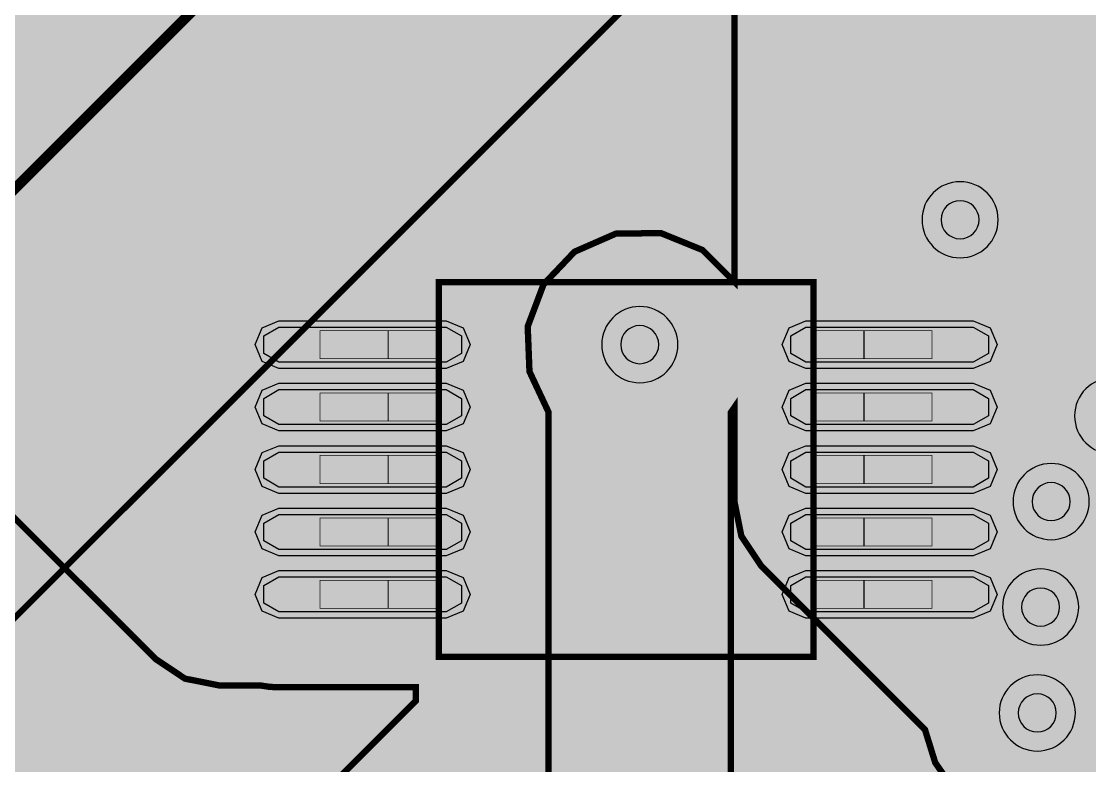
# Model space of a CAD drawing. Header units: millimetres. Extents: x -13 to 123, y -4 to 75.
# Drawn here: x 50.35 to 58.9, y 47.65 to 53.61 of the extents above; entities that cross this region are included whole.
import ezdxf

# ---------------------------------------------------------------- set-up
doc = ezdxf.new("R2010")
doc.units = ezdxf.units.MM
doc.header["$MEASUREMENT"] = 0
for name, color, linetype, true_color in [('Bottom-Layer', 7, 'Continuous', 0x0000ff), ('Component-Marking-Layer', 7, 'Continuous', 0x66ffcc), ('Component-Shape-Layer', 7, 'Continuous', 0x00cccc), ('Document-Layer', 7, 'Continuous', 0xffffff), ('Hole-Layer', 7, 'Continuous', 0x222222), ('Multi-Layer', 7, 'Continuous', 0xc0c0c0), ('Pin-Floating-Layer', 7, 'Continuous', 0xff99ff), ('Pin-Soldering-Layer', 7, 'Continuous', 0xcc9999), ('Top-Layer', 7, 'Continuous', 0xff0000), ('Top-Paste-Mask-Layer', 7, 'Continuous', 0x808080), ('Top-Solder-Mask-Layer', 7, 'Continuous', 0x800080)]:
    doc.layers.add(name, color=color, linetype=linetype, true_color=true_color)

msp = doc.modelspace()

# ---------------------------------------------------------------- hatches: boundary and pattern name
at = {"layer": 'Bottom-Layer'}
for points in [[(0.6041, 7), (0.6041, 61.8857), (0.9863, 61.414), (1.4871, 61.0711), (2.065, 60.8854), (2.6719, 60.8724), (3.2572, 61.0332), (3.7723, 61.3544), (4.1742, 61.8092), (4.4296, 62.3599), (4.5171, 62.9606), (4.4296, 63.5612), (4.1742, 64.1119), (3.7723, 64.5667), (3.2572, 64.8879), (2.6719, 65.0487), (2.065, 65.0357), (1.4871, 64.85), (0.9863, 64.5071), (0.6041, 64.0355), (0.6041, 68.0001), (0.6886, 68.8577), (0.9388, 69.6824), (1.345, 70.4423), (1.8917, 71.1085), (2.5578, 71.6552), (3.3178, 72.0614), (4.1424, 72.3115), (5, 72.396), (112.5002, 72.396), (113.3578, 72.3115), (114.1825, 72.0614), (114.9424, 71.6552), (115.6086, 71.1085), (116.1553, 70.4423), (116.5615, 69.6824), (116.8116, 68.8577), (116.8961, 68.0001), (116.8961, 7), (116.8116, 6.1424), (116.5615, 5.3178), (116.1553, 4.5578), (115.6086, 3.8917), (114.9424, 3.345), (114.1825, 2.9388), (113.3578, 2.6886), (112.5002, 2.6041), (5, 2.6041), (4.1424, 2.6886), (3.3178, 2.9388), (2.5578, 3.345), (1.8917, 3.8917), (1.345, 4.5578), (0.9388, 5.3178), (0.6886, 6.1424)], [(7.2718, 21.9008), (6.9597, 21.7353), (6.7343, 21.4634), (6.6294, 21.1261), (6.6611, 20.7744), (6.8244, 20.4612), (7.0948, 20.2339), (7.4313, 20.1268), (7.7833, 20.156), (8.6888, 20.156), (8.6888, 19.1622), (8.6691, 18.7461), (8.8371, 18.3649), (9.1574, 18.0986), (9.5629, 18.0032), (9.9684, 18.0986), (10.2887, 18.3649), (10.4567, 18.7461), (10.437, 19.1622), (10.437, 19.4467), (15.9833, 13.9005), (16.3415, 13.6611), (16.764, 13.5771), (16.8656, 13.5771), (17.2838, 13.6593), (17.6397, 13.8938), (17.8802, 14.2456), (17.9696, 14.6623), (17.8945, 15.0818), (17.6662, 15.4417), (17.3186, 15.6882), (11.6235, 21.3833), (11.5156, 21.702), (11.3167, 21.9735), (10.005, 23.2852), (9.6468, 23.5245), (9.2242, 23.6086), (8.687, 23.6086), (7.4846, 24.8109), (7.4846, 28.5235), (14.1774, 21.8308), (14.5356, 21.5914), (14.9581, 21.5074), (15.3806, 21.5914), (15.7389, 21.8308), (15.9782, 22.189), (16.0623, 22.6115), (15.9782, 23.0341), (15.7389, 23.3923), (10.2968, 28.8343), (10.7086, 28.9859), (11.0534, 29.2572), (11.2977, 29.6217), (11.4176, 30.0438), (11.5777, 29.6036), (11.8992, 29.2629), (12.3293, 29.0773), (12.7977, 29.0773), (13.2278, 29.2629), (13.5492, 29.6036), (13.7094, 30.0438), (13.8636, 29.5526), (14.1844, 29.15), (14.6289, 28.8901), (15.1371, 28.8078), (15.6408, 28.9143), (16.0722, 29.1951), (16.3735, 29.6126), (16.6829, 29.1874), (17.127, 28.9059), (17.6435, 28.8074), (18.16, 28.9059), (18.6041, 29.1874), (18.9135, 29.6126), (19.2229, 29.1874), (19.667, 28.9059), (20.1835, 28.8074), (20.7, 28.9059), (21.1441, 29.1874), (21.4535, 29.6126), (21.7629, 29.1874), (22.207, 28.9059), (22.7235, 28.8074), (23.24, 28.9059), (23.6841, 29.1874), (23.9935, 29.6126), (24.2629, 29.2265), (24.6447, 28.9511), (25.0961, 28.8174), (33.7629, 20.1507), (33.4689, 19.8855), (33.2874, 19.5337), (33.2417, 19.1405), (33.3376, 18.7564), (33.5628, 18.4308), (43.5041, 8.4895), (43.8623, 8.2501), (44.2848, 8.1661), (44.9475, 8.1661), (44.7464, 7.8036), (44.6931, 7.3925), (44.7953, 6.9907), (45.0383, 6.6549), (45.3881, 6.4324), (45.7953, 6.3546), (80.7954, 6.3546), (81.2179, 6.4386), (81.5761, 6.678), (88.5761, 13.678), (88.8155, 14.0362), (88.8995, 14.4587), (88.8995, 14.8339), (99.0555, 24.9898), (99.0555, 21.2688), (99.1395, 20.8463), (99.3789, 20.4881), (99.7371, 20.2487), (100.1596, 20.1647), (100.5822, 20.2487), (100.9404, 20.4881), (101.1797, 20.8463), (101.2638, 21.2688), (101.2638, 27.2688), (101.1797, 27.6914), (100.9404, 28.0496), (100.1542, 28.8357), (100.2503, 28.8273), (100.3468, 28.8251), (101.8329, 27.339), (101.8329, 9.5113), (101.9131, 9.1079), (102.1416, 8.7659), (102.4836, 8.5374), (102.887, 8.4572), (103.2904, 8.5374), (103.6324, 8.7659), (103.8609, 9.1079), (103.9412, 9.5113), (103.9412, 27.7756), (103.8609, 28.179), (103.6324, 28.521), (103.2651, 28.8883), (103.7269, 29.1192), (104.0834, 29.4926), (104.4638, 29.1019), (104.9585, 28.8725), (105.5025, 28.8345), (106.0242, 28.993), (106.4552, 29.3271), (106.7388, 29.7929), (106.8376, 30.3292), (106.7388, 30.8654), (106.4552, 31.3312), (106.0242, 31.6653), (105.5025, 31.8238), (104.9585, 31.7858), (104.4638, 31.5564), (104.0834, 31.1657), (103.7485, 31.5229), (103.3166, 31.7536), (102.8335, 31.8333), (102.3503, 31.7536), (101.9184, 31.523), (101.5834, 31.1659), (101.2858, 31.4935), (100.9056, 31.7202), (100.476, 31.8265), (100.0339, 31.8032), (99.6179, 31.6522), (99.2638, 31.3866), (99.2638, 34.4923), (103.1044, 38.3329), (103.5423, 38.4601), (103.9164, 38.7208), (104.1871, 39.0876), (104.4655, 38.7135), (104.8509, 38.4512), (105.301, 38.3296), (105.7661, 38.362), (106.195, 38.5449), (106.5403, 38.8582), (106.7639, 39.2673), (106.8414, 39.7271), (106.7639, 40.1868), (106.5403, 40.5959), (106.195, 40.9092), (105.7661, 41.0922), (105.301, 41.1246), (104.8509, 41.003), (104.4655, 40.7406), (104.1871, 40.3666), (103.8755, 40.7715), (103.4397, 41.0382), (102.9372, 41.1312), (102.4348, 41.0383), (101.9988, 40.7717), (101.6871, 40.3668), (101.3755, 40.7717), (100.9395, 41.0383), (100.4371, 41.1312), (99.9346, 41.0382), (99.4988, 40.7715), (99.1871, 40.3666), (98.8755, 40.7716), (98.4396, 41.0382), (97.9371, 41.1312), (97.4346, 41.0382), (96.9987, 40.7716), (96.687, 40.3666), (96.4093, 40.7401), (96.0247, 41.0023), (95.5755, 41.1244), (95.1111, 41.0929), (94.6825, 40.9113), (94.3369, 40.5996), (94.2344, 40.8701), (94.0179, 41.062), (93.7371, 41.1312), (92.1371, 41.1312), (91.8361, 41.0509), (91.6151, 40.8312), (90.7036, 40.8312), (93.9041, 44.0317), (111.1322, 44.0317), (111.5548, 44.1158), (111.913, 44.3551), (112.802, 45.2441), (113.0413, 45.6024), (113.1254, 46.0249), (113.1254, 53.7344), (113.7056, 53.5076), (114.3268, 53.4606), (114.9345, 53.5975), (115.4755, 53.9064), (115.9024, 54.3602), (116.1777, 54.9191), (116.2772, 55.534), (116.1923, 56.1512), (115.9305, 56.7165), (115.5146, 57.1803), (114.9811, 57.502), (114.3768, 57.6534), (113.7546, 57.6212), (113.1692, 57.4082), (113.1692, 62.4374), (113.0851, 62.86), (112.8458, 63.2182), (112.1387, 63.9253), (111.7805, 64.1646), (111.3579, 64.2487), (110.9354, 64.1646), (110.5772, 63.9253), (110.3378, 63.5671), (110.2538, 63.1445), (110.3378, 62.722), (110.5772, 62.3638), (110.9609, 61.9801), (110.9609, 56.7584), (110.9281, 56.606), (110.9171, 56.4505), (110.9171, 46.4822), (110.6749, 46.24), (96.057, 46.24), (96.1956, 46.6684), (96.1516, 47.1164), (95.9325, 47.5097), (95.5745, 47.7828), (95.1374, 47.8903), (94.6936, 47.8144), (94.317, 47.5676), (88.7836, 42.0342), (84.2566, 42.0342), (83.834, 41.9502), (83.4758, 41.7108), (72.9992, 31.2342), (56.2357, 31.2342), (55.8132, 31.1501), (55.455, 30.9108), (55.2156, 30.5526), (55.1316, 30.13), (55.2156, 29.7075), (55.455, 29.3493), (55.8132, 29.11), (56.2357, 29.0259), (72.4922, 29.0259), (61.5328, 18.0665), (61.2943, 17.7103), (61.2094, 17.2902), (61.291, 16.8693), (61.5267, 16.5112), (52.9298, 16.5112), (52.5073, 16.4272), (52.1491, 16.1878), (51.9097, 15.8296), (51.8257, 15.4071), (51.9097, 14.9846), (52.1491, 14.6264), (52.5073, 14.387), (52.9298, 14.303), (68.9299, 14.303), (69.3524, 14.387), (69.7106, 14.6264), (70.7541, 15.6698), (70.9894, 15.3039), (71.3477, 15.0573), (71.7736, 14.9682), (72.2008, 15.0506), (72.563, 15.2916), (76.3161, 19.0447), (76.5161, 18.7989), (76.7778, 18.62), (77.0794, 18.5228), (83.4829, 12.1194), (83.5937, 12.0225), (83.7163, 11.9412), (80.338, 8.5629), (72.2565, 8.5629), (75.1831, 11.4895), (75.4224, 11.8477), (75.5065, 12.2702), (75.4224, 12.6928), (75.1831, 13.051), (74.8249, 13.2903), (74.4023, 13.3744), (73.9798, 13.2903), (73.6216, 13.051), (70.945, 10.3744), (64.9835, 10.3744), (65.0145, 10.402), (65.0443, 10.4308), (66.0443, 11.4308), (66.2837, 11.789), (66.3677, 12.2115), (66.2837, 12.634), (66.0443, 12.9923), (65.6861, 13.2316), (65.2636, 13.3157), (64.8411, 13.2316), (64.4829, 12.9923), (63.8062, 12.3156), (57.6062, 12.3156), (57.73, 12.7488), (57.6705, 13.1955), (57.4375, 13.5811), (57.0699, 13.8416), (56.6288, 13.9335), (50.723, 13.9335), (37.077, 27.5795), (37.2892, 27.9337), (37.3228, 28.3452), (37.1709, 28.7291), (36.865, 29.0063), (36.5275, 29.3438), (36.6181, 29.4736), (36.6935, 29.6126), (37.0029, 29.1874), (37.447, 28.9059), (37.9635, 28.8074), (38.4801, 28.9059), (38.9242, 29.1874), (39.2335, 29.6126), (39.4906, 29.2392), (39.8532, 28.9671), (40.2837, 28.8247), (40.7371, 28.827), (41.1661, 28.9736), (41.3252, 28.6543), (41.5949, 28.4208), (41.9337, 28.3091), (42.2894, 28.3363), (42.6073, 28.4983), (42.8383, 28.7701), (42.8846, 28.8164), (43.3759, 28.8473), (43.8263, 29.0458), (44.1805, 29.3876), (44.273, 29.1012), (44.4921, 28.895), (44.7835, 28.82), (45.4136, 28.82), (51.8028, 22.4308), (52.161, 22.1914), (52.5836, 22.1074), (53.0061, 22.1914), (53.3643, 22.4308), (53.6037, 22.789), (53.6877, 23.2115), (53.6037, 23.6341), (53.3643, 23.9923), (46.9877, 30.3689), (46.9877, 30.999), (46.9067, 31.301), (46.6856, 31.5222), (46.3835, 31.6031), (44.7835, 31.6031), (44.4921, 31.5281), (44.273, 31.3219), (44.1805, 31.0355), (44.0518, 31.1888), (43.9026, 31.3223), (43.9026, 32.8347), (43.8185, 33.2572), (43.5792, 33.6154), (43.221, 33.8548), (42.7984, 33.9388), (42.3759, 33.8548), (42.0177, 33.6154), (41.7783, 33.2572), (41.6943, 32.8347), (41.6943, 30.9557), (41.3591, 31.3249), (40.916, 31.5538), (40.4208, 31.6133), (39.9361, 31.4959), (39.523, 31.2166), (39.2335, 30.8105), (39.0124, 31.1451), (38.7056, 31.4036), (38.3382, 31.5648), (42.5726, 35.7991), (42.7804, 36.0881), (42.8855, 36.4281), (58.1594, 21.1542), (58.1594, 20.6115), (58.2435, 20.189), (58.4828, 19.8308), (58.841, 19.5914), (59.2636, 19.5074), (59.6861, 19.5914), (60.0443, 19.8308), (60.2837, 20.189), (60.3677, 20.6115), (60.3677, 21.6115), (60.2837, 22.0341), (60.0443, 22.3923), (57.8208, 24.6158), (58.1574, 24.8654), (58.3769, 25.2224), (58.4475, 25.6355), (58.359, 26.0451), (58.1243, 26.3923), (45.2034, 39.3132), (45.4241, 39.4202), (45.6157, 39.5733), (46.4913, 40.4489), (46.6387, 40.0835), (46.9049, 39.7931), (47.2561, 39.6147), (47.6476, 39.5709), (48.0296, 39.6674), (48.3533, 39.8918), (49.3533, 40.8918), (49.5927, 41.25), (49.6767, 41.6725), (49.6767, 48.2152), (56.0561, 54.5945), (56.0561, 51.5218), (55.8011, 51.7768), (55.4671, 51.9126), (55.1065, 51.9079), (54.7762, 51.7633), (54.528, 51.5018), (54.401, 51.1643), (54.4152, 50.804), (54.5684, 50.4775), (54.5684, 39.3216), (53.7822, 38.5355), (53.6239, 38.2986), (53.5684, 38.0192), (53.5684, 37.5609), (53.4125, 37.2228), (53.4051, 36.8506), (53.5476, 36.5067), (53.816, 36.2487), (54.1653, 36.1199), (57.7822, 32.5029), (58.0191, 32.3446), (58.2985, 32.289), (63.2985, 32.289), (63.5779, 32.3446), (63.8148, 32.5029), (74.8149, 43.5029), (74.9731, 43.7398), (75.0287, 44.0192), (75.0287, 50.0192), (74.9731, 50.2986), (74.8149, 50.5355), (72.8148, 52.5355), (72.578, 52.6938), (72.2986, 52.7494), (69.8402, 52.7494), (69.5322, 52.8978), (69.1912, 52.922), (68.8653, 52.8185), (68.6007, 52.6019), (68.4348, 52.303), (68.3911, 51.9639), (68.4757, 51.6326), (68.6767, 51.356), (68.6282, 51.3266), (68.5816, 51.2942), (67.0301, 51.2942), (66.7507, 51.2387), (66.5138, 51.0804), (65.5646, 50.1311), (65.2755, 50.0369), (65.0337, 49.8526), (64.8661, 49.599), (64.7916, 49.3042), (64.8184, 49.0014), (64.9435, 48.7243), (64.8158, 48.5975), (64.7157, 48.448), (64.4563, 48.6754), (64.1308, 48.7898), (62.8968, 50.0237), (62.7669, 50.3749), (62.5064, 50.6438), (62.1596, 50.785), (61.7854, 50.7745), (61.4471, 50.614), (61.2022, 50.3308), (61.0921, 49.9729), (60.8088, 49.7281), (60.6482, 49.3898), (60.6376, 49.0154), (60.7788, 48.6686), (61.0478, 48.4081), (61.399, 48.2781), (63.016, 46.6611), (63.2528, 46.5028), (63.5322, 46.4473), (70.6266, 46.4473), (70.906, 46.5028), (71.1429, 46.6611), (73.3835, 48.9018), (73.4772, 48.9207), (73.5684, 48.9494), (73.5684, 44.3216), (63.8718, 34.625), (63.7805, 34.7752), (63.6665, 34.9089), (62.8875, 35.6879), (62.5293, 35.9273), (62.1068, 36.0113), (58.0919, 36.0113), (57.4153, 36.6879), (57.0256, 36.9398), (56.5667, 37.0092), (56.1199, 36.884), (55.764, 36.5863), (55.1978, 37.1524), (55.1384, 37.3671), (55.0287, 37.5609), (55.0287, 37.7167), (55.6009, 38.289), (57.9703, 38.289), (58.153, 38.3123), (58.3241, 38.3805), (58.676, 38.4895), (58.9557, 38.7293), (59.1174, 39.0603), (59.1344, 39.4283), (59.004, 39.7728), (58.7475, 40.0373), (58.4072, 40.1784), (58.0388, 40.1728), (57.703, 40.0215), (57.4547, 39.7493), (56.0287, 39.7493), (56.0287, 50.4775), (56.0426, 50.4969), (56.0561, 50.5166), (56.0561, 49.7652), (56.1117, 49.4858), (56.2699, 49.2489), (57.5821, 47.9367), (57.6639, 47.6724), (57.8214, 47.4448), (58.04, 47.2752), (58.2996, 47.1792), (58.2996, 46.4662), (58.2151, 46.1161), (58.2733, 45.7606), (58.4649, 45.4556), (58.7599, 45.249), (59.112, 45.1731), (59.112, 43.8011), (59.1676, 43.5217), (59.3258, 43.2848), (60.9428, 41.6678), (61.0861, 41.2961), (61.3747, 41.0213), (61.753, 40.8963), (62.1484, 40.9451), (62.485, 41.1582), (62.6981, 41.4948), (62.7469, 41.8902), (62.6219, 42.2685), (62.3471, 42.5571), (61.9754, 42.7004), (60.5723, 44.1035), (60.5723, 52.071), (60.8421, 52.071), (61.1215, 52.1265), (61.3584, 52.2848), (66.4286, 57.355), (66.8968, 57.298), (67.3597, 57.3888), (67.7716, 57.6186), (68.0922, 57.9646), (68.4655, 57.5789), (68.9505, 57.3489), (69.4853, 57.3038), (70.002, 57.4494), (70.4346, 57.7671), (70.7281, 58.2164), (70.9936, 57.8722), (71.3604, 57.6389), (71.7847, 57.5443), (72.2159, 57.5998), (72.6025, 57.7987), (72.8982, 58.1173), (73.0679, 58.5176), (73.0912, 58.9517), (72.9654, 59.3678), (72.7055, 59.7163), (76.7113, 59.7163), (76.8452, 59.7244), (76.9771, 59.7488), (76.7365, 59.3285), (76.6419, 58.8536), (76.7032, 58.3732), (76.9138, 57.9372), (77.2521, 57.5908), (77.683, 57.3697), (78.1617, 57.2971), (78.6388, 57.3803), (79.0646, 57.6107), (79.3952, 57.9646), (79.7685, 57.5789), (80.2535, 57.3489), (80.7883, 57.3038), (81.305, 57.4494), (81.7376, 57.7671), (82.0311, 58.2164), (82.2633, 57.9038), (82.5799, 57.6771), (82.9507, 57.5581), (83.3401, 57.5582), (83.7108, 57.6773), (84.0274, 57.9041), (84.2594, 58.2168), (84.3847, 58.5855), (94.6969, 48.2734), (95.0551, 48.034), (95.4776, 47.95), (98.7113, 47.95), (99.1339, 48.034), (99.4921, 48.2734), (100.7698, 49.5511), (101.1874, 49.6273), (101.5671, 49.8171), (101.8786, 50.1055), (102.0972, 50.4694), (102.3933, 50.0981), (102.8059, 49.863), (103.2763, 49.7976), (103.7374, 49.9113), (104.1236, 50.1878), (104.3797, 50.5877), (104.4693, 51.0541), (104.3797, 51.5205), (104.1236, 51.9204), (103.7374, 52.1969), (103.2763, 52.3106), (102.8059, 52.2452), (102.3933, 52.0101), (102.0972, 51.6388), (101.8036, 52.0882), (101.371, 52.4059), (100.8544, 52.5514), (100.3195, 52.5063), (99.8346, 52.2763), (99.4613, 51.8906), (99.1359, 52.2405), (98.7172, 52.4706), (98.2474, 52.5578), (97.774, 52.4933), (97.3448, 52.2836), (97.0029, 51.9499), (96.7829, 51.5257), (96.7071, 51.054), (96.783, 50.5823), (97.003, 50.1582), (95.935, 50.1582), (84.492, 61.6012), (84.1338, 61.8405), (83.7113, 61.9246), (81.7113, 61.9246), (81.2693, 61.8323), (80.9013, 61.5708), (80.6687, 61.1838), (80.6104, 60.7361), (80.7361, 60.3025), (80.2199, 60.2439), (79.7544, 60.0131), (79.3952, 59.6376), (79.3259, 59.733), (79.2493, 59.8225), (79.2493, 64.697), (90.8602, 64.697), (91.2072, 64.7529), (91.519, 64.9151), (91.519, 59.6653), (91.3113, 59.2393), (91.2464, 58.7699), (91.3307, 58.3035), (91.556, 57.8866), (91.8998, 57.5604), (92.328, 57.3574), (92.7982, 57.2977), (93.2635, 57.3873), (93.6779, 57.6172), (94.0003, 57.9646), (94.3736, 57.5789), (94.8585, 57.3489), (95.3934, 57.3038), (95.91, 57.4494), (96.3426, 57.7671), (96.6362, 58.2164), (96.9323, 57.8451), (97.3449, 57.61), (97.8153, 57.5447), (98.2764, 57.6583), (98.6626, 57.9348), (98.9187, 58.3347), (99.0083, 58.8011), (98.9187, 59.2675), (98.6626, 59.6674), (98.2764, 59.9439), (97.8153, 60.0576), (97.3449, 59.9922), (96.9323, 59.7571), (96.6362, 59.3858), (96.3426, 59.8352), (95.91, 60.1529), (95.3934, 60.2984), (94.8585, 60.2533), (94.3736, 60.0233), (94.0003, 59.6376), (93.8743, 59.8005), (93.7273, 59.9446), (93.7273, 66.5427), (93.8039, 66.6323), (93.8733, 66.7276), (94.2466, 66.3419), (94.7315, 66.1119), (95.2664, 66.0668), (95.783, 66.2124), (96.2156, 66.5301), (96.5092, 66.9794), (96.8053, 66.6081), (97.2179, 66.3731), (97.6883, 66.3077), (98.1494, 66.4213), (98.5356, 66.6978), (98.7917, 67.0978), (98.8813, 67.5641), (98.7917, 68.0305), (98.5356, 68.4304), (98.1494, 68.7069), (97.6883, 68.8206), (97.2179, 68.7552), (96.8053, 68.5201), (96.5092, 68.1488), (96.2387, 68.5733), (95.8432, 68.8848), (102.8947, 68.8848), (102.5484, 68.5815), (102.3101, 68.1877), (102.202, 67.7402), (102.2343, 67.2811), (102.4039, 66.8531), (102.6951, 66.4966), (102.6951, 59.8225), (102.4238, 59.4099), (102.3007, 58.9316), (102.3393, 58.4392), (102.5352, 57.9858), (102.8674, 57.6204), (103.3, 57.3822), (103.7865, 57.297), (104.2743, 57.374), (104.711, 57.6048), (105.0493, 57.9646), (105.4226, 57.5789), (105.9075, 57.3489), (106.4424, 57.3038), (106.959, 57.4494), (107.3917, 57.7671), (107.6852, 58.2164), (107.9813, 57.8451), (108.3939, 57.61), (108.8643, 57.5447), (109.3255, 57.6583), (109.7116, 57.9348), (109.9677, 58.3347), (110.0574, 58.8011), (109.9677, 59.2675), (109.7116, 59.6674), (109.3255, 59.9439), (108.8643, 60.0576), (108.3939, 59.9922), (107.9813, 59.7571), (107.6852, 59.3858), (107.3917, 59.8352), (106.959, 60.1529), (106.4424, 60.2984), (105.9075, 60.2533), (105.4226, 60.0233), (105.0493, 59.6376), (104.9799, 59.733), (104.9034, 59.8225), (104.9034, 66.7113), (104.9276, 66.7445), (104.951, 66.7784), (105.3243, 66.3927), (105.8092, 66.1627), (106.3441, 66.1176), (106.8607, 66.2632), (107.2933, 66.5809), (107.5869, 67.0302), (107.883, 66.6589), (108.2956, 66.4239), (108.766, 66.3585), (109.2271, 66.4721), (109.6133, 66.7486), (109.8694, 67.1486), (109.959, 67.6149), (109.8694, 68.0813), (109.6133, 68.4812), (109.2271, 68.7577), (108.766, 68.8714), (108.2956, 68.806), (107.883, 68.5709), (107.5869, 68.1996), (107.2894, 68.6531), (106.8505, 68.9716), (106.3272, 69.1138), (105.7874, 69.0611), (104.7173, 70.1312), (104.4804, 70.2895), (104.201, 70.3451), (66.7863, 70.3451), (66.5068, 70.2895), (66.27, 70.1312), (61.27, 65.1312), (61.1117, 64.8943), (61.0561, 64.6149), (61.0561, 62.7506), (60.1024, 63.7042), (60.0397, 64.1499), (59.8459, 64.5562), (59.5388, 64.8852), (59.147, 65.1068), (59.5216, 65.3783), (59.7698, 65.7689), (59.8566, 66.2234), (59.7697, 66.6779), (59.5214, 67.0684), (59.1467, 67.3399), (59.5959, 67.6088), (59.9232, 68.0174), (60.0877, 68.5144), (60.0688, 69.0376), (59.8688, 69.5215), (59.5127, 69.9053), (59.0453, 70.1411), (58.525, 70.1992), (58.017, 70.0725), (57.585, 69.7767), (50.8193, 69.7767), (50.4217, 70.0304), (49.9644, 70.146), (49.4941, 70.1119), (49.0583, 69.9314), (48.7016, 69.6229), (48.46, 69.2179), (48.3583, 68.7573), (47.0543, 67.4533), (46.8149, 67.0951), (46.7309, 66.6726), (46.7309, 56.8933), (46.5657, 56.975), (46.3835, 57.0031), (44.7835, 57.0031), (44.4921, 56.9282), (44.273, 56.7219), (44.1805, 56.4356), (43.8341, 56.772), (43.3942, 56.9713), (42.9128, 57.0096), (42.4469, 56.8827), (42.0516, 56.6054), (41.7735, 56.2105), (41.4642, 56.6357), (41.0201, 56.9173), (40.5035, 57.0157), (39.987, 56.9173), (39.5429, 56.6357), (39.2335, 56.2105), (38.9242, 56.6357), (38.4801, 56.9173), (37.9635, 57.0157), (37.447, 56.9173), (37.0029, 56.6357), (36.6935, 56.2105), (36.3841, 56.6357), (35.9401, 56.9173), (35.4235, 57.0157), (34.907, 56.9173), (34.4629, 56.6357), (34.1535, 56.2105), (33.8441, 56.6357), (33.4, 56.9173), (32.8835, 57.0157), (32.367, 56.9173), (31.9229, 56.6357), (31.6135, 56.2105), (31.3041, 56.6357), (30.86, 56.9173), (30.3435, 57.0157), (29.827, 56.9173), (29.3829, 56.6357), (29.0735, 56.2105), (28.7641, 56.6357), (28.32, 56.9173), (27.8035, 57.0157), (27.287, 56.9173), (26.8429, 56.6357), (26.5335, 56.2105), (26.2241, 56.6357), (25.78, 56.9173), (25.2635, 57.0157), (24.747, 56.9173), (24.3029, 56.6357), (23.9935, 56.2105), (23.6841, 56.6357), (23.24, 56.9173), (22.7235, 57.0157), (22.207, 56.9173), (21.7629, 56.6357), (21.4535, 56.2105), (21.1441, 56.6357), (20.7, 56.9173), (20.1835, 57.0157), (19.667, 56.9173), (19.2229, 56.6357), (18.9135, 56.2105), (18.6041, 56.6357), (18.16, 56.9173), (17.6435, 57.0157), (17.127, 56.9173), (16.6829, 56.6357), (16.3735, 56.2105), (16.0722, 56.628), (15.6408, 56.9089), (15.1371, 57.0153), (14.6289, 56.9331), (14.1844, 56.6732), (13.8636, 56.2706), (13.7094, 55.7794), (13.5492, 56.2196), (13.2278, 56.5603), (12.7977, 56.7458), (12.3293, 56.7458), (11.8992, 56.5603), (11.5777, 56.2196), (11.4176, 55.7794), (11.2735, 56.2511), (10.9753, 56.6439), (10.5596, 56.9094), (10.0778, 57.0147), (9.5893, 56.9469), (9.1543, 56.7144), (8.8266, 56.3458), (8.8266, 62.0902), (12.7841, 66.0478), (13.2669, 66.1328), (13.6954, 66.371), (14.0225, 66.7362), (14.2999, 66.4126), (14.658, 66.1815), (15.0671, 66.0621), (15.4933, 66.0643), (15.9012, 66.1879), (16.2568, 66.4227), (19.0772, 66.4227), (19.0386, 65.8237), (19.1708, 65.2381), (19.4629, 64.7137), (19.8912, 64.2931), (20.4208, 64.0105), (21.0087, 63.8891), (21.607, 63.9385), (22.1669, 64.1549), (22.643, 64.5206), (22.9964, 65.0058), (23.1984, 65.5711), (23.2326, 66.1704), (23.0961, 66.755), (22.8002, 67.2773), (22.3688, 67.6947), (21.8371, 67.9733), (21.2483, 68.0905), (20.6504, 68.0366), (20.3794, 68.3076), (20.2789, 68.3966), (20.1683, 68.4728), (22.7729, 68.4728), (33.4642, 57.7815), (33.8062, 57.553), (34.2096, 57.4727), (34.613, 57.553), (34.955, 57.7815), (35.1835, 58.1235), (35.2637, 58.5269), (35.1835, 58.9303), (34.955, 59.2723), (23.9549, 70.2723), (23.613, 70.5008), (23.2096, 70.581), (9.7725, 70.581), (9.3691, 70.5008), (9.0271, 70.2723), (7.7608, 69.006), (7.2612, 68.9149), (6.8219, 68.6601), (6.4946, 68.2718), (6.3179, 67.7957), (6.3128, 67.2879), (6.4796, 66.8082), (6.7989, 66.4133), (7.2329, 66.1496), (7.7306, 66.0483), (8.2331, 66.1213), (8.6814, 66.36), (9.0225, 66.7362), (9.384, 66.3444), (9.861, 66.1062), (7.0271, 63.2723), (6.7986, 62.9303), (6.7183, 62.5269), (6.7183, 52.4847), (6.347, 52.5074), (5.9893, 52.4054), (5.6857, 52.1904), (5.5998, 52.1045), (5.3604, 51.7463), (5.2764, 51.3238), (5.2764, 24.3536), (5.3604, 23.931), (5.5998, 23.5728)]]:
    msp.add_hatch(color=256, dxfattribs=at).paths.add_polyline_path(points)
at = {"layer": 'Component-Marking-Layer'}
msp.add_hatch(color=256, dxfattribs=at).paths.add_polyline_path([(52.6785, 51.5191, 1), (52.7984, 51.5191, 1)])
msp.add_hatch(color=256, dxfattribs=at).paths.add_polyline_path([(52.6785, 51.5191, 1), (52.7984, 51.5191, 1)])
at = {"layer": 'Pin-Floating-Layer'}
for points in [[(53.2785, 51.1317), (53.6985, 51.1317), (53.6985, 50.9067), (53.2785, 50.9067)], [(53.2785, 51.1317), (53.6985, 51.1317), (53.6985, 50.9067), (53.2785, 50.9067)], [(57.0985, 51.1317), (56.6785, 51.1317), (56.6785, 50.9067), (57.0985, 50.9067)], [(57.0985, 51.1317), (56.6785, 51.1317), (56.6785, 50.9067), (57.0985, 50.9067)], [(53.2785, 50.6317), (53.6985, 50.6317), (53.6985, 50.4067), (53.2785, 50.4067)], [(53.2785, 50.6317), (53.6985, 50.6317), (53.6985, 50.4067), (53.2785, 50.4067)], [(57.0985, 50.6317), (56.6785, 50.6317), (56.6785, 50.4067), (57.0985, 50.4067)], [(57.0985, 50.6317), (56.6785, 50.6317), (56.6785, 50.4067), (57.0985, 50.4067)], [(53.2785, 50.1317), (53.6985, 50.1317), (53.6985, 49.9067), (53.2785, 49.9067)], [(53.2785, 50.1317), (53.6985, 50.1317), (53.6985, 49.9067), (53.2785, 49.9067)], [(57.0985, 50.1317), (56.6785, 50.1317), (56.6785, 49.9067), (57.0985, 49.9067)], [(57.0985, 50.1317), (56.6785, 50.1317), (56.6785, 49.9067), (57.0985, 49.9067)], [(53.2785, 49.6317), (53.6985, 49.6317), (53.6985, 49.4067), (53.2785, 49.4067)], [(53.2785, 49.6317), (53.6985, 49.6317), (53.6985, 49.4067), (53.2785, 49.4067)], [(57.0985, 49.6317), (56.6785, 49.6317), (56.6785, 49.4067), (57.0985, 49.4067)], [(57.0985, 49.6317), (56.6785, 49.6317), (56.6785, 49.4067), (57.0985, 49.4067)], [(53.2785, 49.1317), (53.6985, 49.1317), (53.6985, 48.9067), (53.2785, 48.9067)], [(53.2785, 49.1317), (53.6985, 49.1317), (53.6985, 48.9067), (53.2785, 48.9067)], [(57.0985, 49.1317), (56.6785, 49.1317), (56.6785, 48.9067), (57.0985, 48.9067)], [(57.0985, 49.1317), (56.6785, 49.1317), (56.6785, 48.9067), (57.0985, 48.9067)]]:
    msp.add_hatch(color=256, dxfattribs=at).paths.add_polyline_path(points)
at = {"layer": 'Pin-Soldering-Layer'}
for points in [[(52.7385, 51.1317), (53.2885, 51.1317), (53.2885, 50.9067), (52.7385, 50.9067)], [(52.7385, 51.1317), (53.2885, 51.1317), (53.2885, 50.9067), (52.7385, 50.9067)], [(57.6385, 51.1317), (57.0885, 51.1317), (57.0885, 50.9067), (57.6385, 50.9067)], [(57.6385, 51.1317), (57.0885, 51.1317), (57.0885, 50.9067), (57.6385, 50.9067)], [(52.7385, 50.6317), (53.2885, 50.6317), (53.2885, 50.4067), (52.7385, 50.4067)], [(52.7385, 50.6317), (53.2885, 50.6317), (53.2885, 50.4067), (52.7385, 50.4067)], [(57.6385, 50.6317), (57.0885, 50.6317), (57.0885, 50.4067), (57.6385, 50.4067)], [(57.6385, 50.6317), (57.0885, 50.6317), (57.0885, 50.4067), (57.6385, 50.4067)], [(52.7385, 50.1317), (53.2885, 50.1317), (53.2885, 49.9067), (52.7385, 49.9067)], [(52.7385, 50.1317), (53.2885, 50.1317), (53.2885, 49.9067), (52.7385, 49.9067)], [(57.6385, 50.1317), (57.0885, 50.1317), (57.0885, 49.9067), (57.6385, 49.9067)], [(57.6385, 50.1317), (57.0885, 50.1317), (57.0885, 49.9067), (57.6385, 49.9067)], [(52.7385, 49.6317), (53.2885, 49.6317), (53.2885, 49.4067), (52.7385, 49.4067)], [(52.7385, 49.6317), (53.2885, 49.6317), (53.2885, 49.4067), (52.7385, 49.4067)], [(57.6385, 49.6317), (57.0885, 49.6317), (57.0885, 49.4067), (57.6385, 49.4067)], [(57.6385, 49.6317), (57.0885, 49.6317), (57.0885, 49.4067), (57.6385, 49.4067)], [(52.7385, 49.1317), (53.2885, 49.1317), (53.2885, 48.9067), (52.7385, 48.9067)], [(52.7385, 49.1317), (53.2885, 49.1317), (53.2885, 48.9067), (52.7385, 48.9067)], [(57.6385, 49.1317), (57.0885, 49.1317), (57.0885, 48.9067), (57.6385, 48.9067)], [(57.6385, 49.1317), (57.0885, 49.1317), (57.0885, 48.9067), (57.6385, 48.9067)]]:
    msp.add_hatch(color=256, dxfattribs=at).paths.add_polyline_path(points)
at = {"layer": 'Top-Layer'}
for points in [[(48.3533, 39.8281), (48.5927, 40.1863), (48.6767, 40.6088), (48.6767, 40.6725), (48.6039, 41.0668), (48.3951, 41.4092), (48.0777, 41.6543), (47.6938, 41.77), (47.2939, 41.7409), (47.2939, 43.6506), (47.2459, 43.8297), (47.1148, 43.9608), (46.9357, 44.0087), (45.9357, 44.0087), (45.7566, 43.9608), (45.6256, 43.8297), (45.5776, 43.6506), (45.5776, 43.1287), (45.2207, 43.3462), (44.8086, 43.4154), (44.4003, 43.3266), (44.0542, 43.0924), (42.9399, 41.978), (42.9399, 43.6506), (42.859, 43.9527), (42.6378, 44.1738), (42.3358, 44.2547), (41.3358, 44.2547), (41.0337, 44.1738), (40.8126, 43.9527), (40.7316, 43.6506), (40.7316, 43.4347), (39.8358, 43.4347), (39.4324, 43.3545), (39.0904, 43.126), (37.7503, 41.7859), (37.7503, 44.9405), (37.7491, 44.991), (37.7454, 45.0415), (37.9235, 44.9422), (38.1244, 44.9078), (39.1244, 44.9078), (39.3373, 44.9466), (39.5229, 45.0578), (42.6244, 45.0578), (43.0278, 45.1381), (43.3698, 45.3666), (43.5329, 45.5296), (47.0357, 45.5296), (47.3378, 45.6106), (47.5589, 45.8317), (47.6399, 46.1338), (47.6399, 49.6366), (51.7847, 53.7815), (51.9823, 54.0557), (52.0829, 54.3783), (52.0763, 54.7163), (52.7648, 54.7163), (50.0019, 51.9534), (49.8436, 51.7165), (49.7881, 51.4371), (49.7881, 50.4371), (49.8436, 50.1577), (50.0019, 49.9208), (51.4198, 48.5029), (51.6567, 48.3446), (51.9361, 48.2891), (52.2649, 48.2891), (52.3364, 48.2786), (52.4086, 48.2751), (53.5044, 48.2751), (53.5044, 48.1657), (52.7182, 47.3795), (52.5599, 47.1427), (52.5044, 46.8632), (52.5044, 43.9072), (52.5599, 43.6278), (52.7182, 43.3909), (53.2304, 42.8788), (53.2304, 42.4572), (53.2405, 42.3473), (53.2704, 42.241), (53.2704, 40.9903), (53.2633, 40.9372), (53.2609, 40.8837), (53.2609, 39.7511), (53.3557, 39.4262), (53.6105, 39.2032), (53.5338, 39.0875), (53.5069, 38.9512), (53.5069, 37.8187), (53.5284, 37.6966), (53.5902, 37.5891), (53.4473, 37.3385), (53.3901, 37.0558), (53.4244, 36.7693), (53.4244, 35.3813), (48.715, 30.6719), (48.715, 30.8347), (48.6485, 31.1692), (48.459, 31.4528), (47.459, 32.4528), (47.1754, 32.6423), (46.8409, 32.7088), (43.8954, 32.7088), (43.9008, 32.7716), (43.9026, 32.8347), (43.9026, 34.6456), (43.9798, 34.8071), (44.0063, 34.9842), (44.0063, 35.4811)], [(52.4086, 50.8792), (52.2873, 50.9492), (52.2873, 51.0892), (52.4086, 51.1592), (53.7486, 51.1592), (53.8698, 51.0892), (53.8698, 50.9492), (53.7486, 50.8792)], [(56.6285, 50.8792), (56.5073, 50.9492), (56.5073, 51.0892), (56.6285, 51.1592), (57.9685, 51.1592), (58.0898, 51.0892), (58.0898, 50.9492), (57.9685, 50.8792)], [(52.4086, 50.3791), (52.2873, 50.4491), (52.2873, 50.5891), (52.4086, 50.6591), (53.7486, 50.6591), (53.8698, 50.5891), (53.8698, 50.4491), (53.7486, 50.3791)], [(56.6285, 50.3791), (56.5073, 50.4491), (56.5073, 50.5891), (56.6285, 50.6591), (57.9685, 50.6591), (58.0898, 50.5891), (58.0898, 50.4491), (57.9685, 50.3791)], [(52.4086, 49.8792), (52.2873, 49.9492), (52.2873, 50.0892), (52.4086, 50.1592), (53.7486, 50.1592), (53.8698, 50.0892), (53.8698, 49.9492), (53.7486, 49.8792)], [(56.6285, 49.8792), (56.5073, 49.9492), (56.5073, 50.0892), (56.6285, 50.1592), (57.9685, 50.1592), (58.0898, 50.0892), (58.0898, 49.9492), (57.9685, 49.8792)], [(52.4086, 49.3791), (52.2873, 49.4491), (52.2873, 49.5891), (52.4086, 49.6591), (53.7486, 49.6591), (53.8698, 49.5891), (53.8698, 49.4491), (53.7486, 49.3791)], [(56.6285, 49.3791), (56.5073, 49.4491), (56.5073, 49.5891), (56.6285, 49.6591), (57.9685, 49.6591), (58.0898, 49.5891), (58.0898, 49.4491), (57.9685, 49.3791)], [(52.4086, 48.8792), (52.2873, 48.9492), (52.2873, 49.0892), (52.4086, 49.1592), (53.7486, 49.1592), (53.8698, 49.0892), (53.8698, 48.9492), (53.7486, 48.8792)], [(56.6285, 48.8792), (56.5073, 48.9492), (56.5073, 49.0892), (56.6285, 49.1592), (57.9685, 49.1592), (58.0898, 49.0892), (58.0898, 48.9492), (57.9685, 48.8792)]]:
    msp.add_hatch(color=256, dxfattribs=at).paths.add_polyline_path(points)
at = {"layer": 'Top-Paste-Mask-Layer'}
for points in [[(52.4086, 50.8792), (52.2873, 50.9492), (52.2873, 51.0892), (52.4086, 51.1592), (53.7486, 51.1592), (53.8698, 51.0892), (53.8698, 50.9492), (53.7486, 50.8792)], [(56.6285, 50.8792), (56.5073, 50.9492), (56.5073, 51.0892), (56.6285, 51.1592), (57.9685, 51.1592), (58.0898, 51.0892), (58.0898, 50.9492), (57.9685, 50.8792)], [(52.4086, 50.3791), (52.2873, 50.4491), (52.2873, 50.5891), (52.4086, 50.6591), (53.7486, 50.6591), (53.8698, 50.5891), (53.8698, 50.4491), (53.7486, 50.3791)], [(56.6285, 50.3791), (56.5073, 50.4491), (56.5073, 50.5891), (56.6285, 50.6591), (57.9685, 50.6591), (58.0898, 50.5891), (58.0898, 50.4491), (57.9685, 50.3791)], [(52.4086, 49.8792), (52.2873, 49.9492), (52.2873, 50.0892), (52.4086, 50.1592), (53.7486, 50.1592), (53.8698, 50.0892), (53.8698, 49.9492), (53.7486, 49.8792)], [(56.6285, 49.8792), (56.5073, 49.9492), (56.5073, 50.0892), (56.6285, 50.1592), (57.9685, 50.1592), (58.0898, 50.0892), (58.0898, 49.9492), (57.9685, 49.8792)], [(52.4086, 49.3791), (52.2873, 49.4491), (52.2873, 49.5891), (52.4086, 49.6591), (53.7486, 49.6591), (53.8698, 49.5891), (53.8698, 49.4491), (53.7486, 49.3791)], [(56.6285, 49.3791), (56.5073, 49.4491), (56.5073, 49.5891), (56.6285, 49.6591), (57.9685, 49.6591), (58.0898, 49.5891), (58.0898, 49.4491), (57.9685, 49.3791)], [(52.4086, 48.8792), (52.2873, 48.9492), (52.2873, 49.0892), (52.4086, 49.1592), (53.7486, 49.1592), (53.8698, 49.0892), (53.8698, 48.9492), (53.7486, 48.8792)], [(56.6285, 48.8792), (56.5073, 48.9492), (56.5073, 49.0892), (56.6285, 49.1592), (57.9685, 49.1592), (58.0898, 49.0892), (58.0898, 48.9492), (57.9685, 48.8792)]]:
    msp.add_hatch(color=256, dxfattribs=at).paths.add_polyline_path(points)
at = {"layer": 'Top-Solder-Mask-Layer'}
for points in [[(52.4086, 50.8282), (52.2735, 50.8841), (52.2175, 51.0192), (52.2735, 51.1543), (52.4086, 51.2102), (53.7486, 51.2102), (53.8836, 51.1543), (53.9396, 51.0192), (53.8836, 50.8841), (53.7486, 50.8282)], [(56.6285, 50.8282), (56.4935, 50.8841), (56.4375, 51.0192), (56.4935, 51.1543), (56.6285, 51.2102), (57.9685, 51.2102), (58.1036, 51.1543), (58.1595, 51.0192), (58.1036, 50.8841), (57.9685, 50.8282)], [(52.4086, 50.3281), (52.2735, 50.384), (52.2175, 50.5191), (52.2735, 50.6541), (52.4086, 50.7101), (53.7486, 50.7101), (53.8836, 50.6541), (53.9396, 50.5191), (53.8836, 50.384), (53.7486, 50.3281)], [(56.6285, 50.3281), (56.4935, 50.384), (56.4375, 50.5191), (56.4935, 50.6541), (56.6285, 50.7101), (57.9685, 50.7101), (58.1036, 50.6541), (58.1595, 50.5191), (58.1036, 50.384), (57.9685, 50.3281)], [(52.4086, 49.8282), (52.2735, 49.8841), (52.2175, 50.0192), (52.2735, 50.1543), (52.4086, 50.2102), (53.7486, 50.2102), (53.8836, 50.1543), (53.9396, 50.0192), (53.8836, 49.8841), (53.7486, 49.8282)], [(56.6285, 49.8282), (56.4935, 49.8841), (56.4375, 50.0192), (56.4935, 50.1543), (56.6285, 50.2102), (57.9685, 50.2102), (58.1036, 50.1543), (58.1595, 50.0192), (58.1036, 49.8841), (57.9685, 49.8282)], [(52.4086, 49.3281), (52.2735, 49.384), (52.2175, 49.5191), (52.2735, 49.6541), (52.4086, 49.7101), (53.7486, 49.7101), (53.8836, 49.6541), (53.9396, 49.5191), (53.8836, 49.384), (53.7486, 49.3281)], [(56.6285, 49.3281), (56.4935, 49.384), (56.4375, 49.5191), (56.4935, 49.6541), (56.6285, 49.7101), (57.9685, 49.7101), (58.1036, 49.6541), (58.1595, 49.5191), (58.1036, 49.384), (57.9685, 49.3281)], [(52.4086, 48.8282), (52.2735, 48.8841), (52.2175, 49.0192), (52.2735, 49.1543), (52.4086, 49.2102), (53.7486, 49.2102), (53.8836, 49.1543), (53.9396, 49.0192), (53.8836, 48.8841), (53.7486, 48.8282)], [(56.6285, 48.8282), (56.4935, 48.8841), (56.4375, 49.0192), (56.4935, 49.1543), (56.6285, 49.2102), (57.9685, 49.2102), (58.1036, 49.1543), (58.1595, 49.0192), (58.1036, 48.8841), (57.9685, 48.8282)]]:
    msp.add_hatch(color=256, dxfattribs=at).paths.add_polyline_path(points)

# ---------------------------------------------------------------- linework, layer by layer
at = {"layer": 'Bottom-Layer'}
for points, const_width in [([(60.5726, 60.6726), (48.5726, 48.6725)], 1), ([(58.4401, 56.5134), (58.4401, 52.267)], 0.252), ([(56.7862, 55.6149), (56.7862, 49.7652)], 0.252), ([(49.6767, 48.2152), (56.0561, 54.5945), (56.0561, 51.5218), (55.8011, 51.7768), (55.4671, 51.9126), (55.1065, 51.9079), (54.7762, 51.7633), (54.528, 51.5018), (54.401, 51.1643), (54.4152, 50.804), (54.5684, 50.4775), (54.5684, 39.3216)], 0.0508), ([(58.4401, 52.267), (58.4464, 52.2607)], 0.252), ([(58.4464, 52.2607), (58.4464, 51.7777)], 0.252), ([(57.8633, 52.0192), (57.8633, 49.562)], 0.252), ([(58.4464, 51.7777), (58.4401, 51.7715)], 0.252), ([(58.4401, 51.7715), (58.4401, 49.9146)], 0.252), ([(55.2985, 51.0192), (55.2985, 39.0192)], 0.252), ([(56.0287, 39.7493), (56.0287, 50.4775), (56.0426, 50.4969), (56.0561, 50.5166), (56.0561, 49.7652), (56.1117, 49.4858), (56.2699, 49.2489), (57.5821, 47.9367), (57.6639, 47.6724), (57.8214, 47.4448), (58.04, 47.2752), (58.2996, 47.1792), (58.2996, 46.4662), (58.2151, 46.1161), (58.2733, 45.7606), (58.4649, 45.4556), (58.7599, 45.249), (59.112, 45.1731), (59.112, 43.8011)], 0.0508), ([(58.4401, 49.9146), (58.5925, 49.7622)], 0.252), ([(56.7862, 49.7652), (58.4814, 48.07)], 0.252), ([(57.8633, 49.562), (58.5077, 48.9176)], 0.252)]:
    msp.add_lwpolyline(points, dxfattribs=dict(at, const_width=const_width))
at = {"layer": 'Component-Marking-Layer', "const_width": 0.129}
msp.add_lwpolyline([(52.6785, 51.5191, 1), (52.7984, 51.5191), (52.7984, 51.5191, 1), (52.6785, 51.5191)], format="xyb", dxfattribs=at)
msp.add_lwpolyline([(52.6785, 51.5191, 1), (52.7984, 51.5191), (52.7984, 51.5191, 1), (52.6785, 51.5191)], format="xyb", dxfattribs=at)
at = {"layer": 'Component-Shape-Layer', "const_width": 0.0508}
msp.add_lwpolyline([(53.6885, 51.5192), (56.6885, 51.5192), (56.6885, 48.5192), (53.6885, 48.5192)], close=True, dxfattribs=at)
msp.add_lwpolyline([(53.6885, 51.5192), (56.6885, 51.5192), (56.6885, 48.5192), (53.6885, 48.5192)], close=True, dxfattribs=at)
at = {"layer": 'Document-Layer', "const_width": 0.2}
msp.add_lwpolyline([(52.2945, 51.0352, 1), (52.4945, 51.0352), (52.4945, 51.0352, 1), (52.2945, 51.0352)], format="xyb", dxfattribs=at)
msp.add_lwpolyline([(52.2945, 51.0352, 1), (52.4945, 51.0352), (52.4945, 51.0352, 1), (52.2945, 51.0352)], format="xyb", dxfattribs=at)
at = {"layer": 'Hole-Layer'}
for points in [[(57.7108, 52.0192, 1), (58.0158, 52.0192, 1)], [(55.146, 51.0192, 1), (55.451, 51.0192, 1)], [(58.44, 49.7622, 1), (58.745, 49.7622, 1)], [(58.3553, 48.9176, 1), (58.6602, 48.9176, 1)], [(58.3289, 48.07, 1), (58.6339, 48.07, 1)]]:
    msp.add_lwpolyline(points, format="xyb", close=True, dxfattribs=at)
at = {"layer": 'Multi-Layer'}
for points in [[(57.5583, 52.0192, 1), (58.1683, 52.0192, 1)], [(54.9935, 51.0192, 1), (55.6035, 51.0192, 1)], [(58.78, 50.449, 1), (59.39, 50.449, 1)], [(58.2875, 49.7622, 1), (58.8975, 49.7622, 1)], [(58.2027, 48.9176, 1), (58.8128, 48.9176, 1)], [(58.1764, 48.07, 1), (58.7864, 48.07, 1)]]:
    msp.add_lwpolyline(points, format="xyb", close=True, dxfattribs=at)
at = {"layer": 'Pin-Floating-Layer', "const_width": 0.00508}
for points in [[(53.2785, 51.1317), (53.6985, 51.1317), (53.6985, 50.9067), (53.2785, 50.9067)], [(53.2785, 51.1317), (53.6985, 51.1317), (53.6985, 50.9067), (53.2785, 50.9067)], [(57.0985, 51.1317), (56.6785, 51.1317), (56.6785, 50.9067), (57.0985, 50.9067)], [(57.0985, 51.1317), (56.6785, 51.1317), (56.6785, 50.9067), (57.0985, 50.9067)], [(53.2785, 50.6317), (53.6985, 50.6317), (53.6985, 50.4067), (53.2785, 50.4067)], [(53.2785, 50.6317), (53.6985, 50.6317), (53.6985, 50.4067), (53.2785, 50.4067)], [(57.0985, 50.6317), (56.6785, 50.6317), (56.6785, 50.4067), (57.0985, 50.4067)], [(57.0985, 50.6317), (56.6785, 50.6317), (56.6785, 50.4067), (57.0985, 50.4067)], [(53.2785, 50.1317), (53.6985, 50.1317), (53.6985, 49.9067), (53.2785, 49.9067)], [(53.2785, 50.1317), (53.6985, 50.1317), (53.6985, 49.9067), (53.2785, 49.9067)], [(57.0985, 50.1317), (56.6785, 50.1317), (56.6785, 49.9067), (57.0985, 49.9067)], [(57.0985, 50.1317), (56.6785, 50.1317), (56.6785, 49.9067), (57.0985, 49.9067)], [(53.2785, 49.6317), (53.6985, 49.6317), (53.6985, 49.4067), (53.2785, 49.4067)], [(53.2785, 49.6317), (53.6985, 49.6317), (53.6985, 49.4067), (53.2785, 49.4067)], [(57.0985, 49.6317), (56.6785, 49.6317), (56.6785, 49.4067), (57.0985, 49.4067)], [(57.0985, 49.6317), (56.6785, 49.6317), (56.6785, 49.4067), (57.0985, 49.4067)], [(53.2785, 49.1317), (53.6985, 49.1317), (53.6985, 48.9067), (53.2785, 48.9067)], [(53.2785, 49.1317), (53.6985, 49.1317), (53.6985, 48.9067), (53.2785, 48.9067)], [(57.0985, 49.1317), (56.6785, 49.1317), (56.6785, 48.9067), (57.0985, 48.9067)], [(57.0985, 49.1317), (56.6785, 49.1317), (56.6785, 48.9067), (57.0985, 48.9067)]]:
    msp.add_lwpolyline(points, close=True, dxfattribs=at)
at = {"layer": 'Pin-Soldering-Layer', "const_width": 0.00508}
for points in [[(52.7385, 51.1317), (53.2885, 51.1317), (53.2885, 50.9067), (52.7385, 50.9067)], [(52.7385, 51.1317), (53.2885, 51.1317), (53.2885, 50.9067), (52.7385, 50.9067)], [(57.6385, 51.1317), (57.0885, 51.1317), (57.0885, 50.9067), (57.6385, 50.9067)], [(57.6385, 51.1317), (57.0885, 51.1317), (57.0885, 50.9067), (57.6385, 50.9067)], [(52.7385, 50.6317), (53.2885, 50.6317), (53.2885, 50.4067), (52.7385, 50.4067)], [(52.7385, 50.6317), (53.2885, 50.6317), (53.2885, 50.4067), (52.7385, 50.4067)], [(57.6385, 50.6317), (57.0885, 50.6317), (57.0885, 50.4067), (57.6385, 50.4067)], [(57.6385, 50.6317), (57.0885, 50.6317), (57.0885, 50.4067), (57.6385, 50.4067)], [(52.7385, 50.1317), (53.2885, 50.1317), (53.2885, 49.9067), (52.7385, 49.9067)], [(52.7385, 50.1317), (53.2885, 50.1317), (53.2885, 49.9067), (52.7385, 49.9067)], [(57.6385, 50.1317), (57.0885, 50.1317), (57.0885, 49.9067), (57.6385, 49.9067)], [(57.6385, 50.1317), (57.0885, 50.1317), (57.0885, 49.9067), (57.6385, 49.9067)], [(52.7385, 49.6317), (53.2885, 49.6317), (53.2885, 49.4067), (52.7385, 49.4067)], [(52.7385, 49.6317), (53.2885, 49.6317), (53.2885, 49.4067), (52.7385, 49.4067)], [(57.6385, 49.6317), (57.0885, 49.6317), (57.0885, 49.4067), (57.6385, 49.4067)], [(57.6385, 49.6317), (57.0885, 49.6317), (57.0885, 49.4067), (57.6385, 49.4067)], [(52.7385, 49.1317), (53.2885, 49.1317), (53.2885, 48.9067), (52.7385, 48.9067)], [(52.7385, 49.1317), (53.2885, 49.1317), (53.2885, 48.9067), (52.7385, 48.9067)], [(57.6385, 49.1317), (57.0885, 49.1317), (57.0885, 48.9067), (57.6385, 48.9067)], [(57.6385, 49.1317), (57.0885, 49.1317), (57.0885, 48.9067), (57.6385, 48.9067)]]:
    msp.add_lwpolyline(points, close=True, dxfattribs=at)
at = {"layer": 'Top-Layer'}
for points, const_width in [([(51.0393, 54.5269), (45.0393, 48.5268)], 0.9), ([(52.7648, 54.7163), (50.0019, 51.9534)], 0.0508), ([(53.5182, 54.4371), (50.5182, 51.4371)], 0.252), ([(54.2325, 53.8011), (51.6426, 51.2112)], 0.252), ([(47.6399, 49.6366), (51.7847, 53.7815)], 0.0508), ([(54.8604, 52.8011), (53.0786, 51.0192)], 0.252), ([(59.8421, 52.8011), (54.8604, 52.8011)], 0.252), ([(60.8634, 52.0192), (57.8633, 52.0192)], 0.252), ([(58.3865, 51.1924), (58.7584, 51.5642)], 0.252), ([(58.7584, 51.5642), (61.4749, 51.5642)], 0.252), ([(50.5182, 51.4371), (50.5182, 50.4371)], 0.252), ([(51.6426, 51.2112), (51.6426, 50.0831)], 0.252), ([(58.3865, 50.8461), (58.3865, 51.1924)], 0.252), ([(57.2985, 51.0192), (55.2985, 51.0192)], 0.252), ([(58.0595, 50.5191), (58.3865, 50.8461)], 0.252), ([(53.0786, 50.5191), (54.3328, 50.5191)], 0.252), ([(54.3328, 50.5191), (54.7257, 50.1261)], 0.252), ([(57.2985, 50.5191), (58.0595, 50.5191)], 0.252), ([(50.5182, 50.4371), (51.9361, 49.0192)], 0.252), ([(54.7257, 50.1261), (54.7257, 46.0822)], 0.252), ([(51.6426, 50.0831), (52.2066, 49.5191)], 0.252), ([(53.0786, 50.0192), (54.0786, 50.0192)], 0.252), ([(54.0786, 50.0192), (54.2345, 49.8633)], 0.252), ([(56.3647, 50.0192), (55.6833, 49.3378)], 0.252), ([(57.2985, 50.0192), (56.3647, 50.0192)], 0.252), ([(54.2345, 49.8633), (54.2345, 47.8633)], 0.252), ([(50.0019, 49.9208), (51.4198, 48.5029), (51.6567, 48.3446), (51.9361, 48.2891), (52.2649, 48.2891), (52.3364, 48.2786), (52.4086, 48.2751), (53.5044, 48.2751), (53.5044, 48.1657), (52.7182, 47.3795), (52.5599, 47.1427), (52.5044, 46.8632), (52.5044, 43.9072)], 0.0508), ([(58.5925, 49.7622), (58.4325, 49.6022)], 0.252), ([(58.2663, 49.6022), (58.1831, 49.5191)], 0.252), ([(58.4325, 49.6022), (58.2663, 49.6022)], 0.252), ([(52.2066, 49.5191), (53.0786, 49.5191)], 0.252), ([(58.1831, 49.5191), (57.2985, 49.5191)], 0.252), ([(55.6833, 49.3378), (55.6833, 48.0822)], 0.252), ([(51.9361, 49.0192), (53.0786, 49.0192)], 0.252), ([(57.4001, 48.9176), (57.2985, 49.0192)], 0.252), ([(58.5077, 48.9176), (57.4001, 48.9176)], 0.252), ([(55.6833, 48.0822), (57.6833, 46.0822)], 0.252), ([(58.4814, 48.07), (59.2414, 48.07)], 0.252), ([(54.2345, 47.8633), (53.2345, 46.8632)], 0.252)]:
    msp.add_lwpolyline(points, dxfattribs=dict(at, const_width=const_width))
for points in [[(52.4086, 50.8792), (52.2873, 50.9492), (52.2873, 51.0892), (52.4086, 51.1592), (53.7486, 51.1592), (53.8698, 51.0892), (53.8698, 50.9492), (53.7486, 50.8792)], [(56.6285, 50.8792), (56.5073, 50.9492), (56.5073, 51.0892), (56.6285, 51.1592), (57.9685, 51.1592), (58.0898, 51.0892), (58.0898, 50.9492), (57.9685, 50.8792)], [(52.4086, 50.3791), (52.2873, 50.4491), (52.2873, 50.5891), (52.4086, 50.6591), (53.7486, 50.6591), (53.8698, 50.5891), (53.8698, 50.4491), (53.7486, 50.3791)], [(56.6285, 50.3791), (56.5073, 50.4491), (56.5073, 50.5891), (56.6285, 50.6591), (57.9685, 50.6591), (58.0898, 50.5891), (58.0898, 50.4491), (57.9685, 50.3791)], [(52.4086, 49.8792), (52.2873, 49.9492), (52.2873, 50.0892), (52.4086, 50.1592), (53.7486, 50.1592), (53.8698, 50.0892), (53.8698, 49.9492), (53.7486, 49.8792)], [(56.6285, 49.8792), (56.5073, 49.9492), (56.5073, 50.0892), (56.6285, 50.1592), (57.9685, 50.1592), (58.0898, 50.0892), (58.0898, 49.9492), (57.9685, 49.8792)], [(52.4086, 49.3791), (52.2873, 49.4491), (52.2873, 49.5891), (52.4086, 49.6591), (53.7486, 49.6591), (53.8698, 49.5891), (53.8698, 49.4491), (53.7486, 49.3791)], [(56.6285, 49.3791), (56.5073, 49.4491), (56.5073, 49.5891), (56.6285, 49.6591), (57.9685, 49.6591), (58.0898, 49.5891), (58.0898, 49.4491), (57.9685, 49.3791)], [(52.4086, 48.8792), (52.2873, 48.9492), (52.2873, 49.0892), (52.4086, 49.1592), (53.7486, 49.1592), (53.8698, 49.0892), (53.8698, 48.9492), (53.7486, 48.8792)], [(56.6285, 48.8792), (56.5073, 48.9492), (56.5073, 49.0892), (56.6285, 49.1592), (57.9685, 49.1592), (58.0898, 49.0892), (58.0898, 48.9492), (57.9685, 48.8792)]]:
    msp.add_lwpolyline(points, close=True, dxfattribs=at)
at = {"layer": 'Top-Paste-Mask-Layer'}
for points in [[(52.4086, 50.8792), (52.2873, 50.9492), (52.2873, 51.0892), (52.4086, 51.1592), (53.7486, 51.1592), (53.8698, 51.0892), (53.8698, 50.9492), (53.7486, 50.8792)], [(56.6285, 50.8792), (56.5073, 50.9492), (56.5073, 51.0892), (56.6285, 51.1592), (57.9685, 51.1592), (58.0898, 51.0892), (58.0898, 50.9492), (57.9685, 50.8792)], [(52.4086, 50.3791), (52.2873, 50.4491), (52.2873, 50.5891), (52.4086, 50.6591), (53.7486, 50.6591), (53.8698, 50.5891), (53.8698, 50.4491), (53.7486, 50.3791)], [(56.6285, 50.3791), (56.5073, 50.4491), (56.5073, 50.5891), (56.6285, 50.6591), (57.9685, 50.6591), (58.0898, 50.5891), (58.0898, 50.4491), (57.9685, 50.3791)], [(52.4086, 49.8792), (52.2873, 49.9492), (52.2873, 50.0892), (52.4086, 50.1592), (53.7486, 50.1592), (53.8698, 50.0892), (53.8698, 49.9492), (53.7486, 49.8792)], [(56.6285, 49.8792), (56.5073, 49.9492), (56.5073, 50.0892), (56.6285, 50.1592), (57.9685, 50.1592), (58.0898, 50.0892), (58.0898, 49.9492), (57.9685, 49.8792)], [(52.4086, 49.3791), (52.2873, 49.4491), (52.2873, 49.5891), (52.4086, 49.6591), (53.7486, 49.6591), (53.8698, 49.5891), (53.8698, 49.4491), (53.7486, 49.3791)], [(56.6285, 49.3791), (56.5073, 49.4491), (56.5073, 49.5891), (56.6285, 49.6591), (57.9685, 49.6591), (58.0898, 49.5891), (58.0898, 49.4491), (57.9685, 49.3791)], [(52.4086, 48.8792), (52.2873, 48.9492), (52.2873, 49.0892), (52.4086, 49.1592), (53.7486, 49.1592), (53.8698, 49.0892), (53.8698, 48.9492), (53.7486, 48.8792)], [(56.6285, 48.8792), (56.5073, 48.9492), (56.5073, 49.0892), (56.6285, 49.1592), (57.9685, 49.1592), (58.0898, 49.0892), (58.0898, 48.9492), (57.9685, 48.8792)]]:
    msp.add_lwpolyline(points, close=True, dxfattribs=at)
at = {"layer": 'Top-Solder-Mask-Layer'}
for points in [[(52.4086, 50.8282), (52.2735, 50.8841), (52.2175, 51.0192), (52.2735, 51.1543), (52.4086, 51.2102), (53.7486, 51.2102), (53.8836, 51.1543), (53.9396, 51.0192), (53.8836, 50.8841), (53.7486, 50.8282)], [(56.6285, 50.8282), (56.4935, 50.8841), (56.4375, 51.0192), (56.4935, 51.1543), (56.6285, 51.2102), (57.9685, 51.2102), (58.1036, 51.1543), (58.1595, 51.0192), (58.1036, 50.8841), (57.9685, 50.8282)], [(52.4086, 50.3281), (52.2735, 50.384), (52.2175, 50.5191), (52.2735, 50.6541), (52.4086, 50.7101), (53.7486, 50.7101), (53.8836, 50.6541), (53.9396, 50.5191), (53.8836, 50.384), (53.7486, 50.3281)], [(56.6285, 50.3281), (56.4935, 50.384), (56.4375, 50.5191), (56.4935, 50.6541), (56.6285, 50.7101), (57.9685, 50.7101), (58.1036, 50.6541), (58.1595, 50.5191), (58.1036, 50.384), (57.9685, 50.3281)], [(52.4086, 49.8282), (52.2735, 49.8841), (52.2175, 50.0192), (52.2735, 50.1543), (52.4086, 50.2102), (53.7486, 50.2102), (53.8836, 50.1543), (53.9396, 50.0192), (53.8836, 49.8841), (53.7486, 49.8282)], [(56.6285, 49.8282), (56.4935, 49.8841), (56.4375, 50.0192), (56.4935, 50.1543), (56.6285, 50.2102), (57.9685, 50.2102), (58.1036, 50.1543), (58.1595, 50.0192), (58.1036, 49.8841), (57.9685, 49.8282)], [(52.4086, 49.3281), (52.2735, 49.384), (52.2175, 49.5191), (52.2735, 49.6541), (52.4086, 49.7101), (53.7486, 49.7101), (53.8836, 49.6541), (53.9396, 49.5191), (53.8836, 49.384), (53.7486, 49.3281)], [(56.6285, 49.3281), (56.4935, 49.384), (56.4375, 49.5191), (56.4935, 49.6541), (56.6285, 49.7101), (57.9685, 49.7101), (58.1036, 49.6541), (58.1595, 49.5191), (58.1036, 49.384), (57.9685, 49.3281)], [(52.4086, 48.8282), (52.2735, 48.8841), (52.2175, 49.0192), (52.2735, 49.1543), (52.4086, 49.2102), (53.7486, 49.2102), (53.8836, 49.1543), (53.9396, 49.0192), (53.8836, 48.8841), (53.7486, 48.8282)], [(56.6285, 48.8282), (56.4935, 48.8841), (56.4375, 49.0192), (56.4935, 49.1543), (56.6285, 49.2102), (57.9685, 49.2102), (58.1036, 49.1543), (58.1595, 49.0192), (58.1036, 48.8841), (57.9685, 48.8282)]]:
    msp.add_lwpolyline(points, close=True, dxfattribs=at)

doc.saveas('drawing.dxf')
